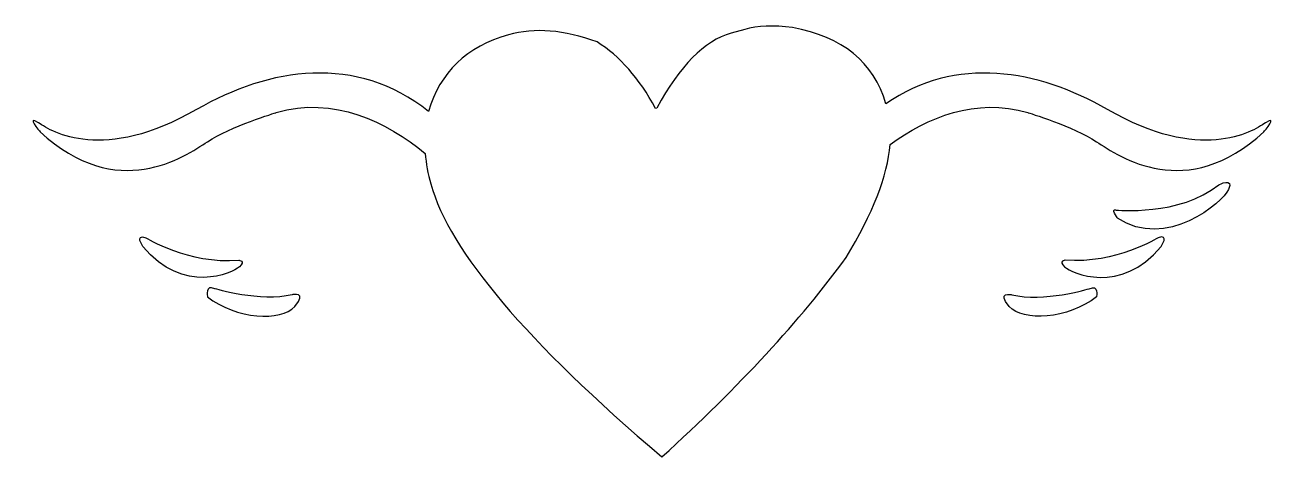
# Model space of a CAD drawing. Header units: centimetres. Extents: x -30.4 to 30.4, y -10.5 to 10.5.
import ezdxf

# ---------------------------------------------------------------- set-up
doc = ezdxf.new("R2010")
doc.units = ezdxf.units.CM
doc.header["$MEASUREMENT"] = 0
doc.layers.add('Layer 1', color=7, linetype='Continuous')

msp = doc.modelspace()

# ---------------------------------------------------------------- linework, layer by layer
at = {"layer": 'Layer 1'}
for points, knots in [([(29.77722, 5.75072), (30.43511, 6.19609), (29.7106, 5.32352), (29.7106, 5.32352), (29.7106, 5.32352), (25.95135, 1.85295), (22.67877, 4.10342), (21.57903, 4.83909), (21.57903, 4.83909), (20.47977, 5.57334), (18.24229, 6.25204), (18.24229, 6.25204), (18.24229, 6.25204), (15.72563, 7.0043), (13.36224, 6.02114), (11.56429, 4.69944), (11.56429, 4.69944), (11.43748, 3.17266), (10.72403, 1.34299), (9.41907, -0.79021), (9.41907, -0.79021), (7.22509, -3.82247), (4.2457, -7.05033), (0.48129, -10.47875), (0.48129, -10.47875), (-6.07372, -4.91165), (-9.81369, -0.49001), (-10.74089, 2.78416), (-10.74089, 2.78416), (-10.87903, 3.27242), (-10.96671, 3.76899), (-11.01301, 4.27191), (-11.01301, 4.27191), (-12.86409, 5.79501), (-15.45957, 7.08422), (-18.24249, 6.25203), (-18.24249, 6.25203), (-18.24249, 6.25203), (-20.4797, 5.57335), (-21.57897, 4.83908), (-21.57897, 4.83908), (-22.67871, 4.10343), (-25.95116, 1.85294), (-29.71054, 5.32351), (-29.71054, 5.32351), (-29.71054, 5.32351), (-30.43505, 6.19608), (-29.77727, 5.75071), (-29.77727, 5.75071), (-29.12004, 5.30642), (-26.63775, 3.79356), (-22.10975, 6.40127), (-22.10975, 6.40127), (-18.55603, 8.44994), (-14.35815, 9.10018), (-10.84646, 6.31007), (-10.84646, 6.31007), (-10.2925, 8.21343), (-8.99763, 9.45478), (-6.96195, 10.03138), (-6.96195, 10.03138), (-5.69481, 10.39055), (-4.26288, 10.2748), (-2.66697, 9.68536), (-2.66697, 9.68536), (-1.56599, 9.0035), (-0.61981, 7.92699), (0.17233, 6.45676), (0.17233, 6.45676), (0.17233, 6.45676), (0.24035, 6.47525), (0.24035, 6.47525), (0.24035, 6.47525), (1.3416, 8.53151), (2.54217, 9.74251), (3.84281, 10.11134), (3.84281, 10.11134), (3.84281, 10.11134), (4.49871, 10.29713), (4.49871, 10.29713), (4.49871, 10.29713), (5.1262, 10.47493), (5.89926, 10.5061), (6.8158, 10.39058), (6.8158, 10.39058), (9.25497, 9.93745), (10.76693, 8.70098), (11.35227, 6.68287), (11.35227, 6.68287), (14.75653, 9.03285), (18.72507, 8.35281), (22.11025, 6.4013), (22.11025, 6.4013), (26.63796, 3.79357), (29.11991, 5.30643), (29.77722, 5.75072), (29.77722, 5.75072), (29.77722, 5.75072), (29.77722, 5.75072), (29.77722, 5.75072)], [0, 0, 0, 0, 0.03846154, 0.03846154, 0.03846154, 0.03846154, 0.07692308, 0.07692308, 0.07692308, 0.07692308, 0.11538462, 0.11538462, 0.11538462, 0.11538462, 0.15384615, 0.15384615, 0.15384615, 0.15384615, 0.19230769, 0.19230769, 0.19230769, 0.19230769, 0.23076923, 0.23076923, 0.23076923, 0.23076923, 0.26923077, 0.26923077, 0.26923077, 0.26923077, 0.30769231, 0.30769231, 0.30769231, 0.30769231, 0.34615385, 0.34615385, 0.34615385, 0.34615385, 0.38461538, 0.38461538, 0.38461538, 0.38461538, 0.42307692, 0.42307692, 0.42307692, 0.42307692, 0.46153846, 0.46153846, 0.46153846, 0.46153846, 0.5, 0.5, 0.5, 0.5, 0.53846154, 0.53846154, 0.53846154, 0.53846154, 0.57692308, 0.57692308, 0.57692308, 0.57692308, 0.61538462, 0.61538462, 0.61538462, 0.61538462, 0.65384615, 0.65384615, 0.65384615, 0.65384615, 0.69230769, 0.69230769, 0.69230769, 0.69230769, 0.73076923, 0.73076923, 0.73076923, 0.73076923, 0.76923077, 0.76923077, 0.76923077, 0.76923077, 0.80769231, 0.80769231, 0.80769231, 0.80769231, 0.84615385, 0.84615385, 0.84615385, 0.84615385, 0.88461538, 0.88461538, 0.88461538, 0.88461538, 0.92307692, 0.92307692, 0.92307692, 0.92307692, 1, 1, 1, 1]), ([(27.51233, 2.74918), (25.64805, 1.20301), (22.5061, 1.52138), (22.5061, 1.52138), (22.5061, 1.52138), (22.25752, 1.6224), (22.59122, 1.13088), (22.59122, 1.13088), (22.59122, 1.13088), (24.94053, -0.4608), (27.72422, 1.90471), (27.99221, 2.51661), (27.99221, 2.51661), (28.26126, 3.12867), (27.51233, 2.74918), (27.51233, 2.74918), (27.51233, 2.74918), (27.51233, 2.74918), (27.51233, 2.74918), (27.51233, 2.74918)], [0, 0, 0, 0, 0.16666667, 0.16666667, 0.16666667, 0.16666667, 0.33333333, 0.33333333, 0.33333333, 0.33333333, 0.5, 0.5, 0.5, 0.5, 0.66666667, 0.66666667, 0.66666667, 0.66666667, 1, 1, 1, 1]), ([(-20.06142, -0.91929), (-22.50958, -1.11606), (-24.56926, 0.16865), (-24.56926, 0.16865), (-24.56926, 0.16865), (-25.14603, 0.37923), (-24.71258, -0.2559), (-24.71258, -0.2559), (-24.71258, -0.2559), (-22.76308, -2.63228), (-20.35831, -1.54476), (-20.03086, -1.24639), (-20.03086, -1.24639), (-19.70315, -0.94726), (-20.06142, -0.91929), (-20.06142, -0.91929), (-20.06142, -0.91929), (-20.06142, -0.91929), (-20.06142, -0.91929), (-20.06142, -0.91929)], [0, 0, 0, 0, 0.16666667, 0.16666667, 0.16666667, 0.16666667, 0.33333333, 0.33333333, 0.33333333, 0.33333333, 0.5, 0.5, 0.5, 0.5, 0.66666667, 0.66666667, 0.66666667, 0.66666667, 1, 1, 1, 1]), ([(24.56913, 0.16865), (25.1459, 0.37923), (24.7123, -0.2559), (24.7123, -0.2559), (24.7123, -0.2559), (22.76296, -2.63228), (20.35861, -1.54476), (20.03042, -1.24639), (20.03042, -1.24639), (19.70287, -0.94725), (20.0613, -0.91929), (20.0613, -0.91929), (20.0613, -0.91929), (22.5093, -1.11609), (24.56913, 0.16865), (24.56913, 0.16865), (24.56913, 0.16865), (24.56913, 0.16865), (24.56913, 0.16865), (24.56913, 0.16865)], [0, 0, 0, 0, 0.16666667, 0.16666667, 0.16666667, 0.16666667, 0.33333333, 0.33333333, 0.33333333, 0.33333333, 0.5, 0.5, 0.5, 0.5, 0.66666667, 0.66666667, 0.66666667, 0.66666667, 1, 1, 1, 1]), ([(-17.47618, -2.5944), (-17.47618, -2.5944), (-16.69439, -2.42253), (-17.34339, -3.16873), (-17.34339, -3.16873), (-17.99167, -3.91673), (-20.20335, -3.78672), (-21.58254, -2.69325), (-21.58254, -2.69325), (-21.58254, -2.69325), (-21.70274, -2.07341), (-21.22914, -2.30394), (-21.22914, -2.30394), (-21.22913, -2.30394), (-18.9765, -2.98215), (-17.47618, -2.5944)], [0, 0, 0, 0, 0.2, 0.2, 0.2, 0.2, 0.4, 0.4, 0.4, 0.4, 0.6, 0.6, 0.6, 0.6, 1, 1, 1, 1]), ([(21.22964, -2.30394), (21.22964, -2.30394), (18.97653, -2.98215), (17.47605, -2.5944), (17.47605, -2.5944), (17.47605, -2.5944), (16.695, -2.42253), (17.34373, -3.16873), (17.34373, -3.16873), (17.99185, -3.91673), (20.20308, -3.78672), (21.58241, -2.69325), (21.58241, -2.69325), (21.58241, -2.69325), (21.70277, -2.07343), (21.22964, -2.30394), (21.22964, -2.30394), (21.22964, -2.30394), (21.22964, -2.30394), (21.22964, -2.30394)], [0, 0, 0, 0, 0.16666667, 0.16666667, 0.16666667, 0.16666667, 0.33333333, 0.33333333, 0.33333333, 0.33333333, 0.5, 0.5, 0.5, 0.5, 0.66666667, 0.66666667, 0.66666667, 0.66666667, 1, 1, 1, 1])]:
    msp.add_open_spline(points, degree=3, knots=knots, dxfattribs=at)

doc.saveas('drawing.dxf')
